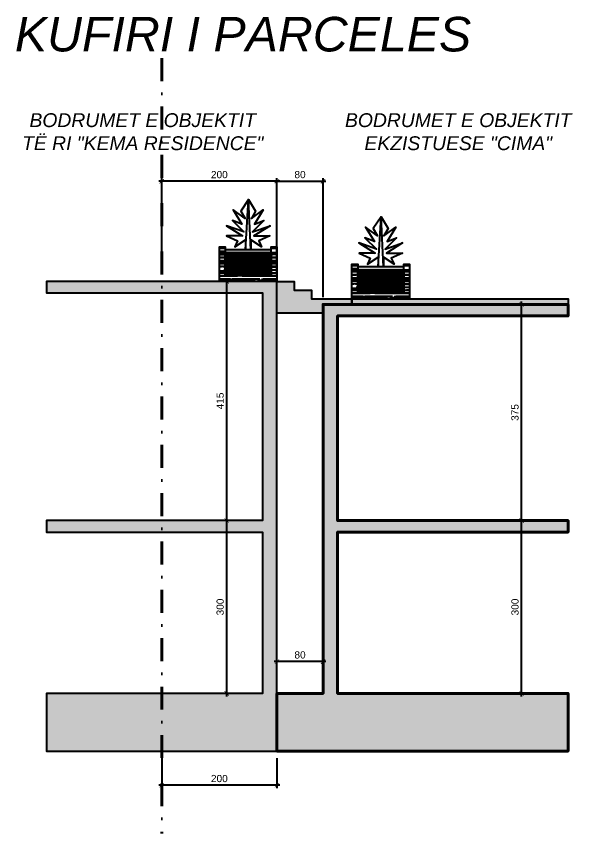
# Model space of a CAD drawing. Header units: centimetres. Extents: x 54080 to 84019, y -57712 to -39496.
# Drawn here: x 70639 to 71605, y -57712 to -56294 of the extents above; entities that cross this region are included whole.
import ezdxf

# ---------------------------------------------------------------- set-up
doc = ezdxf.new("R2010")
doc.units = ezdxf.units.CM
doc.header["$LTSCALE"] = 50
doc.header["$MEASUREMENT"] = 0
for name, pattern in [('CACHE', [0.375, 0.25, -0.125]), ('CONTINU', [0]), ('Dot & Dashed', [335.138881, 158.75, -88.194444, 0, -88.194437])]:
    doc.linetypes.add(name, pattern=pattern)
doc.layers.get('0').update_dxf_attribs({"color": 8})
for name, color, linetype, lineweight in [('BETON CACHE', 4, 'CACHE', 5), ('BETON HACHURE', 253, 'Continuous', 13), ('EXISTANT COUPE', 251, 'Continuous', 40), ('EXISTANT HACHURE', 252, 'Continuous', 13)]:
    doc.layers.add(name, color=color, linetype=linetype, lineweight=lineweight)
for name, color, linetype in [('BETON COUPE', 3, 'CONTINU'), ('COTE 50ème', 1, 'Continuous'), ('TEXTE', 7, 'Continuous')]:
    doc.layers.add(name, color=color, linetype=linetype)
doc.styles.add('RS_TEXT_1.50', font='arial.ttf', dxfattribs={"height": 12.5})
doc.styles.add('RS_TXT_50', font='arial.ttf', dxfattribs={"height": 12.5})
doc.dimstyles.new('RS_50CM_LINEAIRE', dxfattribs={"dimscale": 5, "dimtxt": 12.5, "dimasz": 1.5, "dimexe": 1, "dimexo": 2.5, "dimgap": 1, "dimtad": 1, "dimdec": 1, "dimrnd": 0.5, "dimdsep": 46, "dimtxsty": 'RS_TXT_50', "dimblk1": 'ARCHTICK', "dimblk2": 'ARCHTICK', "dimsah": 1, "dimcen": 2.5, "dimdle": 1, "dimclrt": 4, "dimadec": 0, "dimazin": 2, "dimtfac": 1, "dimtdec": 1, "dimtix": 1, "dimtmove": 2, "dimatfit": 3, "dimfxl": 1, "dimtolj": 1, "dimtzin": 0, "dimarcsym": 0})
pattern_1 = [(0, (0, 0), (5, 5), [4.5, -0.5, 2, -0.5, 2, -0.5]), (0, (0, 2), (5, 5), [4.5, -5.5]), (0, (0, 2.5), (5, 5), [4.5, -5.5]), (0, (0, 4.5), (5, 5), [4.5, -0.5, 2, -0.5, 2, -0.5]), (90, (0, 0), (-5, 5), [2, -0.5, 2, -0.5, 4.5, -0.5]), (90, (4.5, 0), (-5, 5), [2, -0.5, 2, -0.5, 4.5, -0.5]), (90, (7, 0), (-5, 5), [4.5, -5.5]), (90, (7.5, 0), (-5, 5), [4.5, -5.5])]

# ---------------------------------------------------------------- blocks, each defined once
blk = doc.blocks.new('_ArchTick')
at = {"color": 0, "linetype": 'ByBlock', "const_width": 0.15}
blk.add_lwpolyline([(-0.5, -0.5), (0.5, 0.5)], dxfattribs=at)
blk = doc.blocks.new('*D2894')
at = {"layer": 'COTE 50ème', "color": 0, "lineweight": -2, "ltscale": 0.5, "transparency": 16777216}
for p, q in [((71516.1, -57474.2), (71516.1, -57164.2)), ((71584.2, -57169.2), (71511.1, -57169.2)), ((71584.2, -57469.2), (71511.1, -57469.2))]:
    blk.add_line(p, q, dxfattribs=at)
at = {"layer": 'Defpoints', "color": 0, "ltscale": 0.5, "transparency": 16777216}
for p in [(71516.1, -57169.2), (71596.7, -57169.2), (71596.7, -57469.2)]:
    blk.add_point(p, dxfattribs=at)
at = {"layer": 'COTE 50ème', "color": 0, "lineweight": -2, "ltscale": 0.5, "transparency": 16777216, "xscale": 7.5, "yscale": 7.5, "zscale": 7.5}
for p, rotation in [((71516.1, -57169.2), 90), ((71516.1, -57469.2), 270)]:
    blk.add_blockref('_ArchTick', p, dxfattribs=dict(at, rotation=rotation))
at = {"layer": 'COTE 50ème', "color": 4, "ltscale": 0.5, "transparency": 16777216, "insert": (71504.7, -57319.2), "char_height": 12.5, "attachment_point": 5, "rotation": 90, "style": 'RS_TXT_50'}
blk.add_mtext('\\A1;300', dxfattribs=at)
blk = doc.blocks.new('*D2895')
at = {"layer": 'COTE 50ème', "color": 0, "lineweight": -2, "ltscale": 0.5, "transparency": 16777216}
for p, q in [((71584.2, -56794.2), (71511.1, -56794.2)), ((71516.1, -57174.2), (71516.1, -56789.2)), ((71584.2, -57169.2), (71511.1, -57169.2))]:
    blk.add_line(p, q, dxfattribs=at)
at = {"layer": 'Defpoints', "color": 0, "ltscale": 0.5, "transparency": 16777216}
for p in [(71516.1, -56794.2), (71596.7, -56794.2), (71596.7, -57169.2)]:
    blk.add_point(p, dxfattribs=at)
at = {"layer": 'COTE 50ème', "color": 0, "lineweight": -2, "ltscale": 0.5, "transparency": 16777216, "xscale": 7.5, "yscale": 7.5, "zscale": 7.5}
for p, rotation in [((71516.1, -56794.2), 90), ((71516.1, -57169.2), 270)]:
    blk.add_blockref('_ArchTick', p, dxfattribs=dict(at, rotation=rotation))
at = {"layer": 'COTE 50ème', "color": 4, "ltscale": 0.5, "transparency": 16777216, "insert": (71504.7, -56981.7), "char_height": 12.5, "attachment_point": 5, "rotation": 90, "style": 'RS_TXT_50'}
blk.add_mtext('\\A1;375', dxfattribs=at)
blk = doc.blocks.new('*D2896')
at = {"layer": 'COTE 50ème', "color": 0, "lineweight": -2, "ltscale": 0.5, "transparency": 16777216}
for p, q in [((71004.5, -57474.2), (71004.5, -57164.2)), ((71054.2, -57169.2), (70999.5, -57169.2)), ((71054.2, -57469.2), (70999.5, -57469.2))]:
    blk.add_line(p, q, dxfattribs=at)
at = {"layer": 'Defpoints', "color": 0, "ltscale": 0.5, "transparency": 16777216}
for p in [(71004.5, -57169.2), (71066.7, -57169.2), (71066.7, -57469.2)]:
    blk.add_point(p, dxfattribs=at)
at = {"layer": 'COTE 50ème', "color": 0, "lineweight": -2, "ltscale": 0.5, "transparency": 16777216, "xscale": 7.5, "yscale": 7.5, "zscale": 7.5}
for p, rotation in [((71004.5, -57169.2), 90), ((71004.5, -57469.2), 270)]:
    blk.add_blockref('_ArchTick', p, dxfattribs=dict(at, rotation=rotation))
at = {"layer": 'COTE 50ème', "color": 4, "ltscale": 0.5, "transparency": 16777216, "insert": (70993.1, -57319.2), "char_height": 12.5, "attachment_point": 5, "rotation": 90, "style": 'RS_TXT_50'}
blk.add_mtext('\\A1;300', dxfattribs=at)
blk = doc.blocks.new('*D2897')
at = {"layer": 'COTE 50ème', "color": 0, "lineweight": -2, "ltscale": 0.5, "transparency": 16777216}
for p, q in [((71004.5, -57174.2), (71004.5, -56749.2)), ((71057.4, -56754.2), (70999.5, -56754.2)), ((71054.2, -57169.2), (70999.5, -57169.2))]:
    blk.add_line(p, q, dxfattribs=at)
at = {"layer": 'Defpoints', "color": 0, "ltscale": 0.5, "transparency": 16777216}
for p in [(71004.5, -56754.2), (71069.9, -56754.2), (71066.7, -57169.2)]:
    blk.add_point(p, dxfattribs=at)
at = {"layer": 'COTE 50ème', "color": 0, "lineweight": -2, "ltscale": 0.5, "transparency": 16777216, "xscale": 7.5, "yscale": 7.5, "zscale": 7.5}
for p, rotation in [((71004.5, -56754.2), 90), ((71004.5, -57169.2), 270)]:
    blk.add_blockref('_ArchTick', p, dxfattribs=dict(at, rotation=rotation))
at = {"layer": 'COTE 50ème', "color": 4, "ltscale": 0.5, "transparency": 16777216, "insert": (70993.1, -56961.7), "char_height": 12.5, "attachment_point": 5, "rotation": 90, "style": 'RS_TXT_50'}
blk.add_mtext('\\A1;415', dxfattribs=at)
blk = doc.blocks.new('*D2898')
at = {"layer": 'COTE 50ème', "color": 0, "lineweight": -2, "ltscale": 0.5, "transparency": 16777216}
for p, q in [((71176.7, -57413.8), (71086.7, -57413.8)), ((71091.7, -57456.7), (71091.7, -57408.8)), ((71171.7, -57456.7), (71171.7, -57408.8))]:
    blk.add_line(p, q, dxfattribs=at)
at = {"layer": 'Defpoints', "color": 0, "ltscale": 0.5, "transparency": 16777216}
for p in [(71091.7, -57413.8), (71091.7, -57469.2), (71171.7, -57469.2)]:
    blk.add_point(p, dxfattribs=at)
at = {"layer": 'COTE 50ème', "color": 0, "lineweight": -2, "ltscale": 0.5, "transparency": 16777216, "xscale": 7.5, "yscale": 7.5, "zscale": 7.5, "rotation": 180}
blk.add_blockref('_ArchTick', (71091.7, -57413.8), dxfattribs=at)
at = {"layer": 'COTE 50ème', "color": 0, "lineweight": -2, "ltscale": 0.5, "transparency": 16777216, "xscale": 7.5, "yscale": 7.5, "zscale": 7.5}
blk.add_blockref('_ArchTick', (71171.7, -57413.8), dxfattribs=at)
at = {"layer": 'COTE 50ème', "color": 4, "ltscale": 0.5, "transparency": 16777216, "insert": (71131.7, -57402.4), "char_height": 12.5, "attachment_point": 5, "style": 'RS_TXT_50'}
blk.add_mtext('\\A1;80', dxfattribs=at)
blk = doc.blocks.new('*D2899')
at = {"layer": 'BETON COUPE', "color": 0, "lineweight": -2, "ltscale": 0.5, "transparency": 16777216}
for p, q in [((70891.7, -57581.7), (70891.7, -57633.3)), ((71091.7, -57581.7), (71091.7, -57633.3)), ((71096.7, -57628.3), (70886.7, -57628.3))]:
    blk.add_line(p, q, dxfattribs=at)
at = {"layer": 'Defpoints', "color": 0, "ltscale": 0.5, "transparency": 16777216}
for p in [(70891.7, -57569.2), (71091.7, -57569.2), (70891.7, -57628.3)]:
    blk.add_point(p, dxfattribs=at)
at = {"layer": 'BETON COUPE', "color": 0, "lineweight": -2, "ltscale": 0.5, "transparency": 16777216, "xscale": 7.5, "yscale": 7.5, "zscale": 7.5, "rotation": 180}
blk.add_blockref('_ArchTick', (70891.7, -57628.3), dxfattribs=at)
at = {"layer": 'BETON COUPE', "color": 0, "lineweight": -2, "ltscale": 0.5, "transparency": 16777216, "xscale": 7.5, "yscale": 7.5, "zscale": 7.5}
blk.add_blockref('_ArchTick', (71091.7, -57628.3), dxfattribs=at)
at = {"layer": 'BETON COUPE', "color": 4, "ltscale": 0.5, "transparency": 16777216, "insert": (70991.7, -57616.9), "char_height": 12.5, "attachment_point": 5, "style": 'RS_TXT_50'}
blk.add_mtext('\\A1;200', dxfattribs=at)
blk = doc.blocks.new('*D2900')
at = {"layer": 'BETON COUPE', "color": 0, "lineweight": -2, "ltscale": 0.5, "transparency": 16777216}
for p, q in [((71096.7, -56580.4), (70886.7, -56580.4)), ((70891.7, -56741.7), (70891.7, -56575.4)), ((71091.7, -56741.7), (71091.7, -56575.4))]:
    blk.add_line(p, q, dxfattribs=at)
at = {"layer": 'Defpoints', "color": 0, "ltscale": 0.5, "transparency": 16777216}
for p in [(70891.7, -56580.4), (70891.7, -56754.2), (71091.7, -56754.2)]:
    blk.add_point(p, dxfattribs=at)
at = {"layer": 'BETON COUPE', "color": 0, "lineweight": -2, "ltscale": 0.5, "transparency": 16777216, "xscale": 7.5, "yscale": 7.5, "zscale": 7.5, "rotation": 180}
blk.add_blockref('_ArchTick', (70891.7, -56580.4), dxfattribs=at)
at = {"layer": 'BETON COUPE', "color": 0, "lineweight": -2, "ltscale": 0.5, "transparency": 16777216, "xscale": 7.5, "yscale": 7.5, "zscale": 7.5}
blk.add_blockref('_ArchTick', (71091.7, -56580.4), dxfattribs=at)
at = {"layer": 'BETON COUPE', "color": 4, "ltscale": 0.5, "transparency": 16777216, "insert": (70991.7, -56569), "char_height": 12.5, "attachment_point": 5, "style": 'RS_TXT_50'}
blk.add_mtext('\\A1;200', dxfattribs=at)
blk = doc.blocks.new('*D2901')
at = {"layer": 'BETON COUPE', "color": 0, "lineweight": -2, "ltscale": 0.5, "transparency": 16777216}
for p, q in [((71086.7, -56580.4), (71176.7, -56580.4)), ((71091.7, -56741.7), (71091.7, -56575.4)), ((71171.7, -56781.7), (71171.7, -56575.4))]:
    blk.add_line(p, q, dxfattribs=at)
at = {"layer": 'Defpoints', "color": 0, "ltscale": 0.5, "transparency": 16777216}
for p in [(71171.7, -56580.4), (71091.7, -56754.2), (71171.7, -56794.2)]:
    blk.add_point(p, dxfattribs=at)
at = {"layer": 'BETON COUPE', "color": 0, "lineweight": -2, "ltscale": 0.5, "transparency": 16777216, "xscale": 7.5, "yscale": 7.5, "zscale": 7.5, "rotation": 180}
blk.add_blockref('_ArchTick', (71091.7, -56580.4), dxfattribs=at)
at = {"layer": 'BETON COUPE', "color": 0, "lineweight": -2, "ltscale": 0.5, "transparency": 16777216, "xscale": 7.5, "yscale": 7.5, "zscale": 7.5}
blk.add_blockref('_ArchTick', (71171.7, -56580.4), dxfattribs=at)
at = {"layer": 'BETON COUPE', "color": 4, "ltscale": 0.5, "transparency": 16777216, "insert": (71131.7, -56569), "char_height": 12.5, "attachment_point": 5, "style": 'RS_TXT_50'}
blk.add_mtext('\\A1;80', dxfattribs=at)

msp = doc.modelspace()

# ---------------------------------------------------------------- hatches: boundary and pattern name
at = {"layer": 'BETON COUPE', "ltscale": 0.5, "true_color": 0x636466, "transparency": 33554559}
h = msp.add_hatch(dxfattribs=at)
h.set_pattern_fill('AR-RROOF', color=251, scale=8)
h.paths.add_polyline_path([(71091.71, -56754.21), (70991.71, -56754.21), (70991.71, -56694.21), (71001.71, -56694.21), (71001.71, -56744.21), (71081.71, -56744.21), (71081.71, -56694.21), (71091.71, -56694.21)])
at = {"layer": 'BETON COUPE', "ltscale": 0.5, "true_color": 0x136734, "transparency": 33554559}
h = msp.add_hatch(dxfattribs=at)
h.set_pattern_fill('GRASS', color=116)
h.paths.add_polyline_path([(71001.71, -56704.21), (71081.71, -56704.21), (71081.71, -56699.21), (71001.71, -56699.21)])
at = {"layer": 'BETON COUPE', "ltscale": 0.5, "true_color": 0xf8991e, "transparency": 33554559}
h = msp.add_hatch(dxfattribs=at)
h.set_pattern_fill('2X2µØ×©', color=30, scale=10)
h.set_pattern_definition(pattern_1)
h.paths.add_polyline_path([(71001.71, -56704.21), (71081.71, -56704.21), (71081.71, -56744.21), (71001.71, -56744.21)])
at = {"layer": 'BETON COUPE', "ltscale": 0.5, "true_color": 0x636466, "transparency": 33554559}
h = msp.add_hatch(dxfattribs=at)
h.set_pattern_fill('AR-RROOF', color=251, scale=8)
h.set_pattern_definition([(0, (230, -30), (17.6, 8), [120, -16, 40, -8]), (0, (240.64, -26), (-8, 10.64), [24, -2.64, 48, -6]), (0, (234, -23.2), (41.6, 5.36), [64, -11.2, 32, -8])])
h.paths.add_polyline_path([(71321.71, -56784.21), (71221.71, -56784.21), (71221.71, -56724.21), (71231.71, -56724.21), (71231.71, -56774.21), (71311.71, -56774.21), (71311.71, -56724.21), (71321.71, -56724.21)])
at = {"layer": 'BETON COUPE', "ltscale": 0.5, "true_color": 0x136734, "transparency": 33554559}
h = msp.add_hatch(dxfattribs=at)
h.set_pattern_fill('GRASS', color=116)
h.set_pattern_definition([(90, (230, -30), (-0.707106781, 0.707106781), [0.1875, -1.226713563]), (45, (230, -30), (-0.707106781, 0.707106781), [0.1875, -0.8125]), (135, (230, -30), (-0.707106781, -0.707106781), [0.1875, -0.8125])])
h.paths.add_polyline_path([(71231.71, -56734.21), (71311.71, -56734.21), (71311.71, -56729.21), (71231.71, -56729.21)])
at = {"layer": 'BETON COUPE', "ltscale": 0.5, "true_color": 0xf8991e, "transparency": 33554559}
h = msp.add_hatch(dxfattribs=at)
h.set_pattern_fill('2X2µØ×©', color=30, scale=10)
h.set_pattern_definition([(0, (230, -30), (5, 5), [4.5, -0.5, 2, -0.5, 2, -0.5]), (0, (230, -28), (5, 5), [4.5, -5.5]), (0, (230, -27.5), (5, 5), [4.5, -5.5]), (0, (230, -25.5), (5, 5), [4.5, -0.5, 2, -0.5, 2, -0.5]), (90, (230, -30), (-5, 5), [2, -0.5, 2, -0.5, 4.5, -0.5]), (90, (234.5, -30), (-5, 5), [2, -0.5, 2, -0.5, 4.5, -0.5]), (90, (237, -30), (-5, 5), [4.5, -5.5]), (90, (237.5, -30), (-5, 5), [4.5, -5.5])])
h.paths.add_polyline_path([(71231.71, -56734.21), (71311.71, -56734.21), (71311.71, -56774.21), (71231.71, -56774.21)])
at = {"layer": 'BETON COUPE', "ltscale": 0.5, "true_color": 0x939598, "transparency": 33554559}
h = msp.add_hatch(dxfattribs=at)
h.set_pattern_fill('2X2µØ×©', color=252, scale=10)
h.set_pattern_definition(pattern_1)
h.paths.add_polyline_path([(71221.71, -56784.21), (71596.71, -56784.21), (71596.71, -56794.21), (71221.71, -56794.21)])
at = {"layer": 'BETON HACHURE', "ltscale": 0.5, "transparency": 33554559}
h = msp.add_hatch(color=256, dxfattribs=at)
h.dxf.hatch_style = 1
h.paths.add_polyline_path([(71091.71, -56754.21), (70691.71, -56754.21), (70691.71, -56774.21), (71066.71, -56774.21), (71066.71, -57169.21), (70691.71, -57169.21), (70691.71, -57189.21), (71066.71, -57189.21), (71066.71, -57469.21), (70691.71, -57469.21), (70691.71, -57569.21), (71091.71, -57569.21)])
h = msp.add_hatch(color=256, dxfattribs=at)
h.dxf.hatch_style = 1
h.paths.add_polyline_path([(71091.71, -56754.21), (71121.71, -56754.21), (71121.71, -56769.21), (71151.71, -56769.21), (71151.71, -56784.21), (71221.71, -56784.21), (71221.71, -56794.21), (71171.71, -56794.21), (71171.71, -56809.21), (71091.71, -56809.21)])
at = {"layer": 'EXISTANT HACHURE', "ltscale": 0.5, "transparency": 33554559}
h = msp.add_hatch(color=256, dxfattribs=at)
h.dxf.hatch_style = 1
h.paths.add_polyline_path([(71596.71, -56794.21), (71171.71, -56794.21), (71171.71, -57469.21), (71091.71, -57469.21), (71091.71, -57569.21), (71596.71, -57569.21), (71596.71, -57469.21), (71196.71, -57469.21), (71196.71, -57189.21), (71596.71, -57189.21), (71596.71, -57169.21), (71196.71, -57169.21), (71196.71, -56814.21), (71596.71, -56814.21)])

# ---------------------------------------------------------------- linework, layer by layer
at = {"layer": 'BETON CACHE', "color": 232, "linetype": 'Dot & Dashed', "lineweight": 40, "ltscale": 0.005}
msp.add_line((70891.71, -56366.93), (70891.71, -57712.46), dxfattribs=at)
at = {"layer": 'BETON COUPE', "color": 116, "ltscale": 0.5, "true_color": 0x136734}
for points in [[(71037, -56699.21), (71042.25, -56611.96), (71028.81, -56632.22), (71036.22, -56645.08), (71015.55, -56629.88), (71030.76, -56655.21), (71014.38, -56648.59), (71034.27, -56668.46), (71003.85, -56657.55), (71031.93, -56675.09), (71004.24, -56675.09), (71023.35, -56683.66), (71018.55, -56694.36), (71037, -56682.1), (71037, -56699.21)], [(71046.4, -56699.21), (71042.25, -56611.96), (71054.62, -56632.22), (71047.21, -56645.08), (71067.88, -56629.88), (71052.67, -56655.21), (71069.05, -56648.59), (71049.16, -56668.46), (71079.58, -56657.55), (71051.5, -56675.09), (71079.19, -56675.09), (71060.08, -56683.66), (71064.88, -56694.36), (71046.43, -56682.1), (71046.4, -56699.21)], [(71267, -56729.21), (71272.25, -56641.96), (71258.81, -56662.22), (71266.22, -56675.08), (71245.55, -56659.88), (71260.76, -56685.21), (71244.38, -56678.59), (71264.27, -56698.46), (71233.85, -56687.55), (71261.93, -56705.09), (71234.24, -56705.09), (71253.35, -56713.66), (71248.55, -56724.36), (71267, -56712.1), (71267, -56729.21)], [(71276.4, -56729.21), (71272.25, -56641.96), (71284.62, -56662.22), (71277.21, -56675.08), (71297.88, -56659.88), (71282.67, -56685.21), (71299.05, -56678.59), (71279.16, -56698.46), (71309.58, -56687.55), (71281.5, -56705.09), (71309.19, -56705.09), (71290.08, -56713.66), (71294.88, -56724.36), (71276.43, -56712.1), (71276.4, -56729.21)]]:
    msp.add_lwpolyline(points, dxfattribs=at)
at = {"layer": 'BETON COUPE', "ltscale": 0.5}
for points in [[(71091.71, -56754.21), (70991.71, -56754.21), (70991.71, -56694.21), (71001.71, -56694.21), (71001.71, -56744.21), (71081.71, -56744.21), (71081.71, -56694.21), (71091.71, -56694.21)], [(71001.71, -56704.21), (71081.71, -56704.21), (71081.71, -56699.21), (71001.71, -56699.21)], [(71001.71, -56704.21), (71081.71, -56704.21), (71081.71, -56744.21), (71001.71, -56744.21)], [(71321.71, -56784.21), (71221.71, -56784.21), (71221.71, -56724.21), (71231.71, -56724.21), (71231.71, -56774.21), (71311.71, -56774.21), (71311.71, -56724.21), (71321.71, -56724.21)], [(71231.71, -56734.21), (71311.71, -56734.21), (71311.71, -56729.21), (71231.71, -56729.21)], [(71231.71, -56734.21), (71311.71, -56734.21), (71311.71, -56774.21), (71231.71, -56774.21)], [(71091.71, -56754.21), (70691.71, -56754.21), (70691.71, -56774.21), (71066.71, -56774.21), (71066.71, -57169.21), (70691.71, -57169.21), (70691.71, -57189.21), (71066.71, -57189.21), (71066.71, -57469.21), (70691.71, -57469.21), (70691.71, -57569.21), (71091.71, -57569.21)], [(71091.71, -56754.21), (71121.71, -56754.21), (71121.71, -56769.21), (71151.71, -56769.21), (71151.71, -56784.21), (71221.71, -56784.21), (71221.71, -56794.21), (71171.71, -56794.21), (71171.71, -56809.21), (71091.71, -56809.21)]]:
    msp.add_lwpolyline(points, close=True, dxfattribs=at)
at = {"layer": 'COTE 50ème', "ltscale": 0.5}
msp.add_lwpolyline([(71091.71, -56754.21), (71121.71, -56754.21), (71121.71, -56769.21), (71151.71, -56769.21), (71151.71, -56784.21), (71596.71, -56784.21)], dxfattribs=at)
msp.add_lwpolyline([(71221.71, -56784.21), (71596.71, -56784.21), (71596.71, -56794.21), (71221.71, -56794.21)], close=True, dxfattribs=at)
at = {"layer": 'EXISTANT COUPE', "ltscale": 0.5}
msp.add_lwpolyline([(71596.71, -56794.21), (71171.71, -56794.21), (71171.71, -57469.21), (71091.71, -57469.21), (71091.71, -57569.21), (71596.71, -57569.21), (71596.71, -57469.21), (71196.71, -57469.21), (71196.71, -57189.21), (71596.71, -57189.21), (71596.71, -57169.21), (71196.71, -57169.21), (71196.71, -56814.21), (71596.71, -56814.21)], close=True, dxfattribs=at)

# ---------------------------------------------------------------- texts
at = {"layer": 'TEXTE', "attachment_point": 5, "style": 'RS_TEXT_1.50'}
for s, insert, char_height, width in [('{\\fArial|b0|i1|c0|p34;\\H0.6x;KUFIRI I PARCELES}', (71032.76, -56325.66), 100, 1763.2839), ('{\\fArial|b0|i1|c0|p34;\\H0.6x;BODRUMET E OBJEKTIT TË RI "KEMA RESIDENCE"}', (70858.74, -56494.63), 40, 433.5654), ('{\\fArial|b0|i1|c0|p34;\\H0.6x;BODRUMET E OBJEKTIT EKZISTUESE "CIMA"}', (71406.21, -56494.63), 40, 433.5654)]:
    msp.add_mtext(s, dxfattribs=dict(at, insert=insert, char_height=char_height, width=width))

# ---------------------------------------------------------------- dimensions: what is measured, and where the dimension line sits
at = {"layer": 'BETON COUPE', "ltscale": 0.5}
for base, p1, p2, picture, middle in [((70891.71, -56580.39), (71091.71, -56754.21), (70891.71, -56754.21), '*D2900', (70991.71, -56569)), ((71171.71, -56580.39), (71091.71, -56754.21), (71171.71, -56794.21), '*D2901', (71131.71, -56569)), ((70891.71, -57628.26), (71091.71, -57569.21), (70891.71, -57569.21), '*D2899', (70991.71, -57616.87))]:
    dim = msp.add_linear_dim(base=base, p1=p1, p2=p2, dimstyle='RS_50CM_LINEAIRE', dxfattribs=at)
    dim.commit()
    dim.dimension.update_dxf_attribs({"geometry": picture, "text_midpoint": middle})
at = {"layer": 'COTE 50ème', "ltscale": 0.5}
for base, p1, p2, picture, middle in [((71004.53, -56754.21), (71066.71, -57169.21), (71069.93, -56754.21), '*D2897', (70993.15, -56961.71)), ((71516.1, -56794.21), (71596.71, -57169.21), (71596.71, -56794.21), '*D2895', (71504.71, -56981.71)), ((71004.53, -57169.21), (71066.71, -57469.21), (71066.71, -57169.21), '*D2896', (70993.14, -57319.21)), ((71516.1, -57169.21), (71596.71, -57469.21), (71596.71, -57169.21), '*D2894', (71504.71, -57319.21))]:
    dim = msp.add_linear_dim(base=base, p1=p1, p2=p2, angle=90, dimstyle='RS_50CM_LINEAIRE', dxfattribs=at)
    dim.commit()
    dim.dimension.update_dxf_attribs({"geometry": picture, "text_midpoint": middle})
dim = msp.add_linear_dim(base=(71091.71, -57413.82), p1=(71171.71, -57469.21), p2=(71091.71, -57469.21), dimstyle='RS_50CM_LINEAIRE', dxfattribs=at)
dim.commit()
dim.dimension.update_dxf_attribs({"geometry": '*D2898', "text_midpoint": (71131.71, -57402.44)})

doc.saveas('drawing.dxf')
